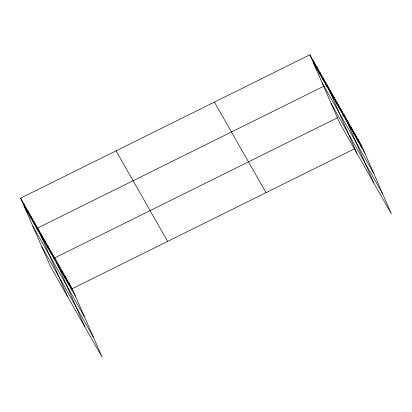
<?xml version="1.0" encoding="UTF-8"?>
<svg xmlns="http://www.w3.org/2000/svg" width="412" height="412" viewBox="0 0 412 412"><rect width="100%" height="100%" fill="white"/><g stroke="black" fill="none" stroke-linecap="round" stroke-linejoin="round"><path stroke-width="0.62" d="M20.6 198.151L72.203 288.694L102.135 357.204L50.532 266.657L20.6 198.151L309.865 54.796L361.468 145.343L391.4 213.849L339.797 123.306L309.865 54.796M324.105 86.062L37.631 228.032L67.558 296.537M325.779 85.227L326.896 84.676L356.828 153.187M337.783 117.6L54.657 257.912L84.589 326.417M342.81 115.108L343.927 114.557L373.854 183.062M72.203 288.694L354.773 148.66M360.351 145.894L361.468 145.343M313.388 62.856L364.991 153.398M322.102 82.807L373.705 173.349M331.083 103.355L382.686 193.903M214.41 102.104L266.013 192.646M116.06 150.844L167.658 241.386M24.123 206.211L75.726 296.753M32.836 226.157L84.439 316.704M41.813 246.711L93.416 337.253M357.961 139.184L361.484 147.244M354.454 133.025L357.971 141.084M350.942 126.87L354.464 134.93M347.434 120.711L350.957 128.771M340.518 108.583L344.041 116.637M337.114 102.603L340.636 110.663M333.71 96.629L337.227 104.689M330.3 90.65L333.823 98.71M323.492 78.702L327.01 86.762M320.083 72.723L323.605 80.783M316.679 66.749L320.201 74.809M313.274 60.775L316.792 68.835M68.696 282.539L72.213 290.599M65.184 276.38L68.706 284.44M61.676 270.226L65.199 278.285M58.164 264.066L61.687 272.126M51.253 251.933L54.775 259.993M47.844 245.959L51.366 254.019M44.439 239.985L47.962 248.039M41.035 234.006L44.558 242.065M34.222 222.053L37.744 230.112M30.818 216.079L34.34 224.138M27.413 210.105L30.931 218.164M24.004 204.125L27.527 212.185"/></g></svg>
